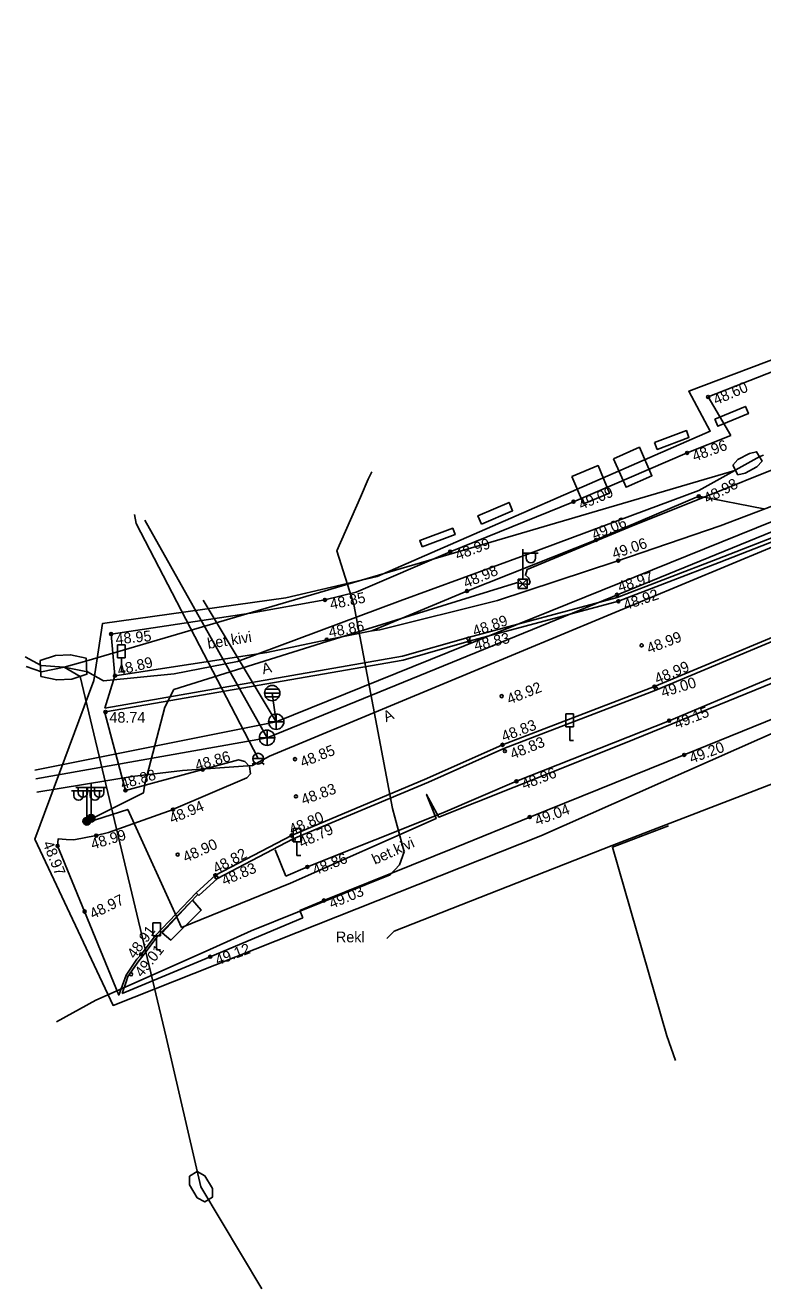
# Model space of a CAD drawing. Extents: x 641435 to 642280, y 6455888 to 6456393.
# Drawn here: x 641434.7 to 641482.8, y 6455888.1 to 6455970.6 of the extents above; entities that cross this region are included whole.
import ezdxf

# ---------------------------------------------------------------- set-up
doc = ezdxf.new("R2010")
doc.units = 0
for name, color, linetype in [('DKAEV', 7, 'Continuous'), ('KKAEV', 7, 'Continuous'), ('KORGUS-EH2000', 7, 'Continuous'), ('KTRASS', 7, 'Continuous'), ('LIIKLUS', 7, 'Continuous'), ('MOOTPIIR', 7, 'Continuous'), ('MPKAABEL', 7, 'Continuous'), ('MPOHULIIN', 7, 'Continuous'), ('POST', 7, 'Continuous'), ('RAJATIS', 7, 'Continuous'), ('SIKAEV', 7, 'Continuous'), ('SITRASS', 7, 'Continuous'), ('SKKAEV', 7, 'Continuous'), ('SKTRASS', 7, 'Continuous'), ('TEE', 7, 'Continuous'), ('VKAEV', 7, 'Continuous'), ('VTRASS', 7, 'Continuous')]:
    doc.layers.add(name, color=color, linetype=linetype)

# ---------------------------------------------------------------- blocks, each defined once
blk = doc.blocks.new('VAPOS2_2')
at = {"layer": 'SIKAEV'}
for p, q in [((0, 40000), (-20000, 40000)), ((-16789, 33581), (-16789, 40000)), ((-4532, 33581), (-4532, 40000)), ((0, 5000), (0, 45000)), ((0, 40000), (20000, 40000)), ((4532, 33581), (4532, 40000)), ((16789, 33581), (16789, 40000))]:
    blk.add_line(p, q, dxfattribs=at)
for centre in [(-10661, 33581), (10661, 33581)]:
    blk.add_arc(centre, 6128, 180, 0, dxfattribs=at)
blk = doc.blocks.new('MEPOST16_1')
at = {"layer": 'SIKAEV'}
for radius in [2500, 2250, 2000, 1750, 1500, 1250, 1000, 750, 500, 250]:
    blk.add_circle((40, 30), radius, dxfattribs=at)
blk = doc.blocks.new('KAKAEV19_1')
at = {"layer": 'DKAEV'}
for p, q in [((-5000, 0), (5000, 0)), ((0, -5000), (0, 5000))]:
    blk.add_line(p, q, dxfattribs=at)
blk.add_circle((0, 0), 5000, dxfattribs=at)
blk = doc.blocks.new('VESIIB_5')
at = {"layer": 'MPOHULIIN'}
for p, q in [((-70, 0), (70, 0)), ((-49, -49), (-77, -77)), ((49, -49), (77, -77))]:
    blk.add_line(p, q, dxfattribs=at)
blk.add_circle((0, 0), 70, dxfattribs=at)

msp = doc.modelspace()

# ---------------------------------------------------------------- linework, layer by layer
at = {"layer": 'KORGUS-EH2000'}
for centre in [(641479.245, 6455946.302), (641477.872, 6455942.65), (641478.633, 6455939.816), (641470.453, 6455939.465), (641471.93, 6455936.97), (641462.404, 6455936.197), (641473.377, 6455935.615), (641454.234, 6455933.054), (641463.504, 6455933.634), (641473.295, 6455933.384), (641473.385, 6455932.963), (641440.274, 6455930.824), (641454.348, 6455930.455), (641463.595, 6455930.525), (641463.648, 6455930.356), (641474.904, 6455930.087), (641440.527, 6455928.104), (641475.739, 6455927.393), (641475.836, 6455927.268), (641465.772, 6455926.77), (641439.907, 6455925.738), (641476.698, 6455925.169), (641465.822, 6455923.591), (641465.979, 6455923.184), (641452.28, 6455922.657), (641477.683, 6455922.937), (641446.251, 6455921.98), (641441.21, 6455920.614), (641466.736, 6455921.21), (641452.342, 6455920.224), (641444.314, 6455919.367), (641467.595, 6455918.873), (641439.303, 6455917.663), (641452.053, 6455917.675), (641452.193, 6455917.384), (641436.778, 6455916.995), (641444.622, 6455916.431), (641453.086, 6455915.623), (641447.078, 6455915.077), (641447.152, 6455914.934), (641454.164, 6455913.429), (641438.545, 6455912.714), (641442.233, 6455909.914), (641446.739, 6455909.756), (641441.58, 6455908.611)]:
    msp.add_circle(centre, 0.1, dxfattribs=at)
at = {"layer": 'KTRASS'}
for points in [[(641450.45, 6455924.055), (641493.417, 6455941.58)], [(641442.467, 6455938.256), (641450.45, 6455924.055)], [(641450.45, 6455924.055), (641435.351, 6455921.369)]]:
    msp.add_lwpolyline(points, dxfattribs=at)
at = {"layer": 'LIIKLUS'}
for p, q in [((641440.693, 6455930.114), (641440.693, 6455929.264)), ((641441.193, 6455930.114), (641440.693, 6455930.114)), ((641441.193, 6455930.114), (641441.193, 6455929.264)), ((641441.193, 6455929.264), (641440.693, 6455929.264)), ((641440.943, 6455929.264), (641440.943, 6455928.364)), ((641441.193, 6455928.364), (641440.943, 6455928.364)), ((641469.959, 6455925.625), (641469.959, 6455924.775)), ((641470.459, 6455925.625), (641469.959, 6455925.625)), ((641470.459, 6455925.625), (641470.459, 6455924.775)), ((641470.459, 6455924.775), (641469.959, 6455924.775)), ((641470.209, 6455924.775), (641470.209, 6455923.875)), ((641470.459, 6455923.875), (641470.209, 6455923.875)), ((641452.147, 6455918.121), (641452.147, 6455917.271)), ((641452.647, 6455918.121), (641452.147, 6455918.121)), ((641452.647, 6455918.121), (641452.647, 6455917.271)), ((641452.647, 6455917.271), (641452.147, 6455917.271)), ((641452.397, 6455917.271), (641452.397, 6455916.371)), ((641452.647, 6455916.371), (641452.397, 6455916.371)), ((641442.992, 6455911.967), (641442.992, 6455911.117)), ((641443.492, 6455911.967), (641442.992, 6455911.967)), ((641443.492, 6455911.967), (641443.492, 6455911.117)), ((641443.492, 6455911.117), (641442.992, 6455911.117)), ((641443.242, 6455911.117), (641443.242, 6455910.217)), ((641443.492, 6455910.217), (641443.242, 6455910.217))]:
    msp.add_line(p, q, dxfattribs=at)
at = {"layer": 'MOOTPIIR'}
msp.add_lwpolyline([(641561.363, 6455977.585), (641520.432, 6455960.567), (641519.673, 6455961.866), (641515.392, 6455960.35), (641487.569, 6455947.111), (641485.022, 6455949.332), (641477.978, 6455946.678), (641479.386, 6455944.079), (641457.639, 6455934.589), (641451.678, 6455933.181), (641439.702, 6455931.503), (641439.153, 6455927.798), (641435.288, 6455917.438), (641440.406, 6455906.577), (641468.315, 6455917.648), (641487.383, 6455926.103), (641488.333, 6455924.416), (641501.206, 6455929.161), (641500.415, 6455931.48), (641535.565, 6455945.946)], dxfattribs=at)
at = {"layer": 'MPKAABEL'}
for points in [[(641531.139, 6455947.316), (641520.667, 6455942.908), (641509.77, 6455938.393), (641508.742, 6455940.147), (641509.605, 6455938.403), (641498.769, 6455933.848), (641485.465, 6455928.479), (641484.529, 6455930.018), (641485.347, 6455928.407), (641473.842, 6455923.717), (641461.66, 6455918.876), (641460.861, 6455920.352), (641461.482, 6455918.779), (641451.987, 6455914.569), (641444.87, 6455911.673), (641441.364, 6455919.379), (641438.704, 6455918.515)], [(641467.141, 6455934.105), (641467.546, 6455934.059), (641467.636, 6455934.202), (641467.528, 6455934.498), (641467.312, 6455934.667), (641467.429, 6455935.048), (641474.089, 6455937.811), (641489.084, 6455943.816), (641490.297, 6455943.647), (641491.038, 6455943.298), (641491.087, 6455943.061), (641491.195, 6455942.937), (641491.341, 6455942.958), (641491.522, 6455943.069)], [(641457.297, 6455941.406), (641457.044, 6455940.941), (641456.56, 6455939.77), (641455.01, 6455936.26), (641456.11, 6455932.75), (641458.65, 6455919.43), (641459.4, 6455916.6), (641459.09, 6455915.76), (641458.49, 6455915.11), (641449.41, 6455911.44), (641446.469, 6455910.128)], [(641467.141, 6455934.105), (641466.744, 6455934.173), (641453.999, 6455930.226), (641444.373, 6455927.196), (641443.781, 6455926.061), (641442.477, 6455921.054), (641442.393, 6455920.463), (641438.944, 6455918.74)], [(641458.28, 6455910.96), (641458.75, 6455911.42), (641472.97, 6455917.01), (641495.42, 6455925.65), (641495.57, 6455926.405), (641496.08, 6455925.92), (641512.17, 6455931.99), (641512.26, 6455932.92), (641512.422, 6455933.295)], [(641477.107, 6455902.989), (641476.54, 6455904.6), (641473, 6455916.92), (641476.66, 6455918.3)], [(641436.708, 6455905.501), (641439.28, 6455906.92), (641446.469, 6455910.128)]]:
    msp.add_lwpolyline(points, dxfattribs=at)
at = {"layer": 'POST'}
for p, q in [((641467.141, 6455934.355), (641467.141, 6455936.355)), ((641467.141, 6455936.105), (641468.141, 6455936.105)), ((641467.367, 6455935.784), (641467.367, 6455936.105)), ((641467.98, 6455935.784), (641467.98, 6455936.105)), ((641467.441, 6455934.405), (641466.841, 6455933.805)), ((641467.441, 6455933.805), (641466.841, 6455934.405)), ((641466.841, 6455934.405), (641467.441, 6455934.405)), ((641466.841, 6455933.805), (641466.841, 6455934.405)), ((641467.141, 6455934.105), (641467.141, 6455934.105)), ((641467.441, 6455933.805), (641467.441, 6455934.405)), ((641466.841, 6455933.805), (641467.441, 6455933.805)), ((641438.97, 6455920.799), (641437.97, 6455920.799)), ((641438.13, 6455920.478), (641438.13, 6455920.799)), ((641438.743, 6455920.478), (641438.743, 6455920.799)), ((641438.97, 6455919.049), (641438.97, 6455921.049)), ((641438.97, 6455920.799), (641439.97, 6455920.799)), ((641439.196, 6455920.478), (641439.196, 6455920.799)), ((641439.809, 6455920.478), (641439.809, 6455920.799)), ((641438.97, 6455918.799), (641438.97, 6455918.799))]:
    msp.add_line(p, q, dxfattribs=at)
for radius in [0.25, 0.225, 0.2, 0.175, 0.15, 0.125, 0.1, 0.075, 0.05, 0.025]:
    msp.add_circle((641438.97, 6455918.799), radius, dxfattribs=at)
for centre in [(641467.674, 6455935.784), (641438.437, 6455920.478), (641439.503, 6455920.478)]:
    msp.add_arc(centre, 0.306, 180, 0, dxfattribs=at)
at = {"layer": 'RAJATIS'}
for points in [[(641479.685, 6455944.852), (641481.681, 6455945.687), (641481.876, 6455945.22), (641479.88, 6455944.386), (641479.685, 6455944.852)], [(641475.753, 6455943.326), (641477.821, 6455944.104), (641477.992, 6455943.65), (641475.924, 6455942.872), (641475.753, 6455943.326)], [(641473.066, 6455942.266), (641473.889, 6455940.412), (641475.578, 6455941.162), (641474.755, 6455943.016), (641473.066, 6455942.266)], [(641470.357, 6455941.116), (641472.058, 6455941.818), (641472.799, 6455940.023), (641471.098, 6455939.321), (641470.357, 6455941.116)], [(641464.441, 6455938.005), (641464.212, 6455938.542), (641466.255, 6455939.412), (641466.483, 6455938.876), (641464.441, 6455938.005)], [(641460.587, 6455936.514), (641462.729, 6455937.316), (641462.573, 6455937.731), (641460.425, 6455936.926), (641460.587, 6455936.514)]]:
    msp.add_lwpolyline(points, dxfattribs=at)
at = {"layer": 'SITRASS'}
for points in [[(641480.85, 6455941.84), (641481.19, 6455941.22), (641481.67, 6455941.33), (641482.42, 6455941.75), (641482.76, 6455942.11), (641482.41, 6455942.72), (641481.94, 6455942.62), (641481.18, 6455942.21), (641480.85, 6455941.84)], [(641481.841, 6455941.971), (641482.627, 6455942.409), (641482.855, 6455942.506)], [(641480.981, 6455941.502), (641438.696, 6455929.067), (641437.214, 6455928.652)], [(641480.981, 6455941.502), (641478.64, 6455940.203), (641473.365, 6455938.233), (641467.24, 6455935.949), (641459.132, 6455932.987), (641448.523, 6455929.022), (641444.383, 6455928.232), (641439.776, 6455927.772), (641438.728, 6455928.364), (641437.214, 6455928.652)], [(641481.841, 6455941.971), (641481.051, 6455941.541), (641480.981, 6455941.502)], [(641437.214, 6455928.652), (641435.707, 6455928.773), (641434.671, 6455929.33)], [(641435.65, 6455929.1), (641435.69, 6455928.06), (641436.72, 6455927.83), (641437.71, 6455927.87), (641438.69, 6455928.2), (641438.65, 6455929.24), (641437.63, 6455929.47), (641436.64, 6455929.43), (641435.65, 6455929.1)], [(641437.214, 6455928.652), (641435.725, 6455928.358), (641434.724, 6455928.701)], [(641437.214, 6455928.652), (641438.263, 6455928.045), (641443.86, 6455904.513), (641446.134, 6455894.748)], [(641445.383, 6455895.441), (641445.881, 6455895.738), (641446.381, 6455895.466), (641446.883, 6455894.624), (641446.885, 6455894.055), (641446.387, 6455893.758), (641445.887, 6455894.03), (641445.385, 6455894.872), (641445.383, 6455895.441)], [(641446.134, 6455894.748), (641450.105, 6455888.087)]]:
    msp.add_lwpolyline(points, dxfattribs=at)
at = {"layer": 'SKKAEV'}
for p, q in [((641450.288, 6455926.97), (641451.288, 6455926.97)), ((641451.218, 6455927.22), (641450.358, 6455927.22)), ((641451.218, 6455926.72), (641450.358, 6455926.72)), ((641451.048, 6455924.602), (641451.048, 6455925.602)), ((641450.548, 6455925.102), (641451.548, 6455925.102))]:
    msp.add_line(p, q, dxfattribs=at)
for centre in [(641450.788, 6455926.97), (641451.048, 6455925.102)]:
    msp.add_circle(centre, 0.5, dxfattribs=at)
at = {"layer": 'SKTRASS'}
for points in [[(641496.891, 6455943.602), (641451.048, 6455925.102)], [(641451.048, 6455925.102), (641446.273, 6455933.046)], [(641450.788, 6455926.97), (641451.048, 6455925.102)], [(641451.048, 6455925.102), (641435.303, 6455921.934)]]:
    msp.add_lwpolyline(points, dxfattribs=at)
at = {"layer": 'TEE'}
for p, q in [((641479.245, 6455946.302), (641485.15, 6455948.641)), ((641479.245, 6455946.302), (641480.726, 6455943.787)), ((641450.983, 6455916.739), (641451.68, 6455915.023)), ((641452.591, 6455912.782), (641452.784, 6455912.307)), ((641452.784, 6455912.307), (641446.739, 6455909.756)), ((641446.739, 6455909.756), (641440.995, 6455907.365))]:
    msp.add_line(p, q, dxfattribs=at)
for points in [[(641611.194, 6455992.062), (641602.677, 6455988.576), (641590.76, 6455983.663), (641575.264, 6455977.292), (641563.125, 6455972.27), (641551.003, 6455967.335), (641541.714, 6455963.493), (641533.179, 6455959.911), (641525.068, 6455956.58), (641514.277, 6455952.074), (641503.05, 6455947.365), (641491.44, 6455942.483), (641485.187, 6455939.84), (641480.03, 6455937.898), (641473.224, 6455935.562), (641465.502, 6455933.017)], [(641580.275, 6455977.148), (641570.019, 6455972.964), (641556.458, 6455967.378), (641541.49, 6455961.258), (641526.57, 6455955.026), (641523.22, 6455953.647), (641512.583, 6455949.156), (641493.769, 6455941.288), (641485.188, 6455937.802), (641479.877, 6455935.738), (641473.307, 6455933.201), (641463.581, 6455930.597), (641459.284, 6455929.37), (641439.864, 6455925.984)], [(641439.907, 6455925.738), (641459.34, 6455929.126), (641463.648, 6455930.356), (641473.385, 6455932.963), (641479.967, 6455935.505), (641485.527, 6455937.666), (641485.527, 6455937.666), (641493.865, 6455941.057), (641512.68, 6455948.926), (641523.316, 6455953.416), (641526.666, 6455954.795), (641541.585, 6455961.027), (641556.553, 6455967.147), (641570.114, 6455972.733), (641580.369, 6455976.917)], [(641447.078, 6455915.077), (641452.053, 6455917.675), (641460.886, 6455921.394), (641465.822, 6455923.591), (641475.739, 6455927.393), (641487.724, 6455932.409), (641495.836, 6455935.767), (641495.836, 6455935.767), (641515.218, 6455943.919), (641531.009, 6455950.499), (641533.093, 6455950.279), (641533.974, 6455950.073), (641534.551, 6455949.716), (641534.831, 6455949.317), (641535.875, 6455947.995), (641536.261, 6455947.16)], [(641445.993, 6455913.749), (641447.222, 6455914.87), (641452.16, 6455917.449), (641460.985, 6455921.165), (641465.918, 6455923.36), (641475.832, 6455927.161), (641487.506, 6455932.047), (641495.933, 6455935.537), (641515.315, 6455943.688), (641531.046, 6455950.244), (641533.067, 6455950.03), (641533.878, 6455949.839), (641534.376, 6455949.531), (641534.63, 6455949.168), (641535.66, 6455947.863), (641536.034, 6455947.055)], [(641452.591, 6455912.782), (641454.164, 6455913.429), (641462.795, 6455916.92), (641467.595, 6455918.873), (641477.683, 6455922.937), (641487.503, 6455926.92), (641488.38, 6455924.714), (641492.076, 6455926.289), (641500.482, 6455929.67), (641499.559, 6455931.887), (641517.451, 6455939.334), (641536.001, 6455947.126)], [(641482.874, 6455939.003), (641478.633, 6455939.816), (641471.93, 6455936.97), (641463.504, 6455933.634), (641457.293, 6455931.041), (641454.348, 6455930.455), (641450.447, 6455929.63), (641440.527, 6455928.104), (641440.274, 6455930.824), (641449.383, 6455932.179), (641454.234, 6455933.054), (641456.279, 6455933.566), (641462.404, 6455936.197), (641470.453, 6455939.465), (641477.872, 6455942.65), (641480.723, 6455943.794)], [(641465.502, 6455933.017), (641457.82, 6455931.109), (641457.293, 6455931.041)], [(641487.662, 6455932.111), (641488.483, 6455930.128), (641476.698, 6455925.169), (641466.736, 6455921.21), (641461.931, 6455919.148), (641453.086, 6455915.623), (641451.68, 6455915.023)], [(641440.527, 6455928.104), (641439.864, 6455925.984)], [(641439.907, 6455925.738), (641439.907, 6455925.738), (641439.907, 6455925.738), (641439.907, 6455925.738), (641439.907, 6455925.738), (641439.856, 6455925.673), (641441.21, 6455920.614), (641446.251, 6455921.98), (641448.593, 6455922.621), (641448.993, 6455922.498), (641449.3, 6455922.187), (641449.362, 6455921.702), (641449.142, 6455921.428), (641444.351, 6455919.383), (641444.314, 6455919.367), (641440.103, 6455917.866), (641439.303, 6455917.663), (641437.843, 6455917.395), (641437.343, 6455917.415), (641436.813, 6455917.453), (641436.778, 6455916.995), (641438.545, 6455912.714), (641440.772, 6455907.26), (641441.249, 6455908.547)], [(641447.078, 6455915.077), (641445.825, 6455913.934)], [(641445.926, 6455913.823), (641443.29, 6455911.05), (641442.35, 6455909.82), (641442.08, 6455909.499), (641441.373, 6455908.463), (641441.264, 6455908.12), (641440.995, 6455907.365)], [(641445.825, 6455913.934), (641443.176, 6455911.148), (641442.233, 6455909.914), (641441.96, 6455909.59), (641441.249, 6455908.547)], [(641443.605, 6455911.317), (641444.168, 6455910.846), (641446.157, 6455912.804), (641445.592, 6455913.463), (641443.605, 6455911.317)], [(641445.825, 6455913.934), (641445.993, 6455913.749)]]:
    msp.add_lwpolyline(points, dxfattribs=at)
at = {"layer": 'VTRASS'}
for points in [[(641435.426, 6455920.498), (641441.652, 6455921.519), (641444.931, 6455921.915), (641449.509, 6455922.251), (641450.603, 6455922.851), (641494.119, 6455940.958), (641516.175, 6455950.983), (641513.671, 6455956.418), (641513.013, 6455958.776)], [(641441.798, 6455938.618), (641441.917, 6455938.051), (641449.865, 6455922.694)]]:
    msp.add_lwpolyline(points, dxfattribs=at)

# ---------------------------------------------------------------- block references
at = {"layer": 'KKAEV', "xscale": 0.0001, "yscale": 9.999999999999999e-05}
msp.add_blockref('KAKAEV19_1', (641450.45, 6455924.055), dxfattribs=at)
at = {"layer": 'POST'}
for name, xscale, yscale in [('VAPOS2_2', 5e-05, 4.9999999999999996e-05), ('MEPOST16_1', 0.0001, 9.999999999999999e-05)]:
    msp.add_blockref(name, (641438.68, 6455918.6), dxfattribs=dict(at, xscale=xscale, yscale=yscale))
at = {"layer": 'VKAEV', "xscale": 0.005, "yscale": 0.005}
msp.add_blockref('VESIIB_5', (641449.87, 6455922.69), dxfattribs=at)

# ---------------------------------------------------------------- texts
at = {"layer": 'KORGUS-EH2000'}
for s, rotation, p in [(' 48.60', 23.21844, (641479.521, 6455945.659)), (' 48.96', 19.87087, (641478.11, 6455941.992)), (' 49.09', 23.03615, (641470.727, 6455938.821)), (' 48.98', 27.84643, (641478.96, 6455939.197)), (' 49.06', 22.35245, (641471.584, 6455936.862)), (' 48.99', 20.53551, (641462.65, 6455935.541)), (' 49.06', 18.94377, (641472.865, 6455935.63)), (' 48.98', 23.05291, (641463.204, 6455933.705)), (' 48.97', 17.38548, (641473.228, 6455933.474)), (' 48.85', 11.65843, (641454.375, 6455932.368)), (' 48.92', 18.47048, (641473.607, 6455932.299)), (' 48.86', 10.78044, (641454.286, 6455930.546)), (' 48.89', 19.13942, (641463.766, 6455930.577)), (' 48.95', 5.32834, (641440.339, 6455930.127)), (' 48.83', 12.9055, (641463.804, 6455929.674)), (' 48.99', 21.20896, (641475.157, 6455929.434)), (' 48.89', 13.7291, (641440.523, 6455928.064)), (' 48.99', 22.67649, (641475.685, 6455927.442)), (' 48.92', 21.76414, (641466.032, 6455926.12)), (' 49.00', 17.19931, (641476.043, 6455926.599)), (' 49.15', 21.51625, (641476.955, 6455924.518)), (' 48.83', 20.84502, (641465.668, 6455923.693)), (' 48.83', 22.09565, (641466.242, 6455922.535)), (' 48.86', 16.14636, (641445.621, 6455921.823)), (' 48.85', 21.84156, (641452.54, 6455922.007)), (' 49.20', 19.96301, (641477.922, 6455922.279)), (' 48.88', 16.44982, (641440.762, 6455920.613)), (' 48.96', 21.21771, (641466.989, 6455920.557)), (' 48.83', 19.84107, (641452.58, 6455919.566)), (' 48.94', 23.06756, (641444.012, 6455918.324)), (' 48.80', 23.13958, (641451.83, 6455917.607)), (' 49.04', 20.07952, (641467.835, 6455918.216)), (' 48.79', 24.54944, (641452.484, 6455916.747)), (' 48.99', 16.83265, (641438.821, 6455916.675)), (' 48.90', 24.14504, (641444.908, 6455915.792)), (' 48.97', 291.80095, (641435.704, 6455917.4)), (' 48.82', 28.24925, (641446.921, 6455915.039)), (' 48.86', 21.34207, (641453.341, 6455914.971)), (' 48.83', 22.61538, (641447.421, 6455914.288)), (' 49.03', 22.58105, (641454.433, 6455912.783)), (' 48.97', 26.35064, (641438.856, 6455912.087)), (' 48.91', 53.59688, (641441.662, 6455909.37)), (' 49.01', 50.90081, (641442.123, 6455908.17)), (' 49.12', 20.44945, (641446.984, 6455909.1))]:
    msp.add_text(s, height=0.7, rotation=rotation, dxfattribs=at).set_placement(p)
msp.add_text(' 48.74', height=0.7, dxfattribs=at).set_placement((641439.907, 6455925.038))
at = {"layer": 'RAJATIS'}
msp.add_text('Rekl', height=0.7, dxfattribs=at).set_placement((641454.949, 6455910.698))
at = {"layer": 'TEE'}
for s, rotation, p in [('bet.kivi', 9.23938, (641446.614, 6455929.852)), ('A', 13.77579, (641450.201, 6455928.194)), ('A', 23.86375, (641458.222, 6455925.067)), ('bet.kivi', 24.28845, (641457.491, 6455915.756))]:
    msp.add_text(s, height=0.7, rotation=rotation, dxfattribs=at).set_placement(p)

doc.saveas('drawing.dxf')
